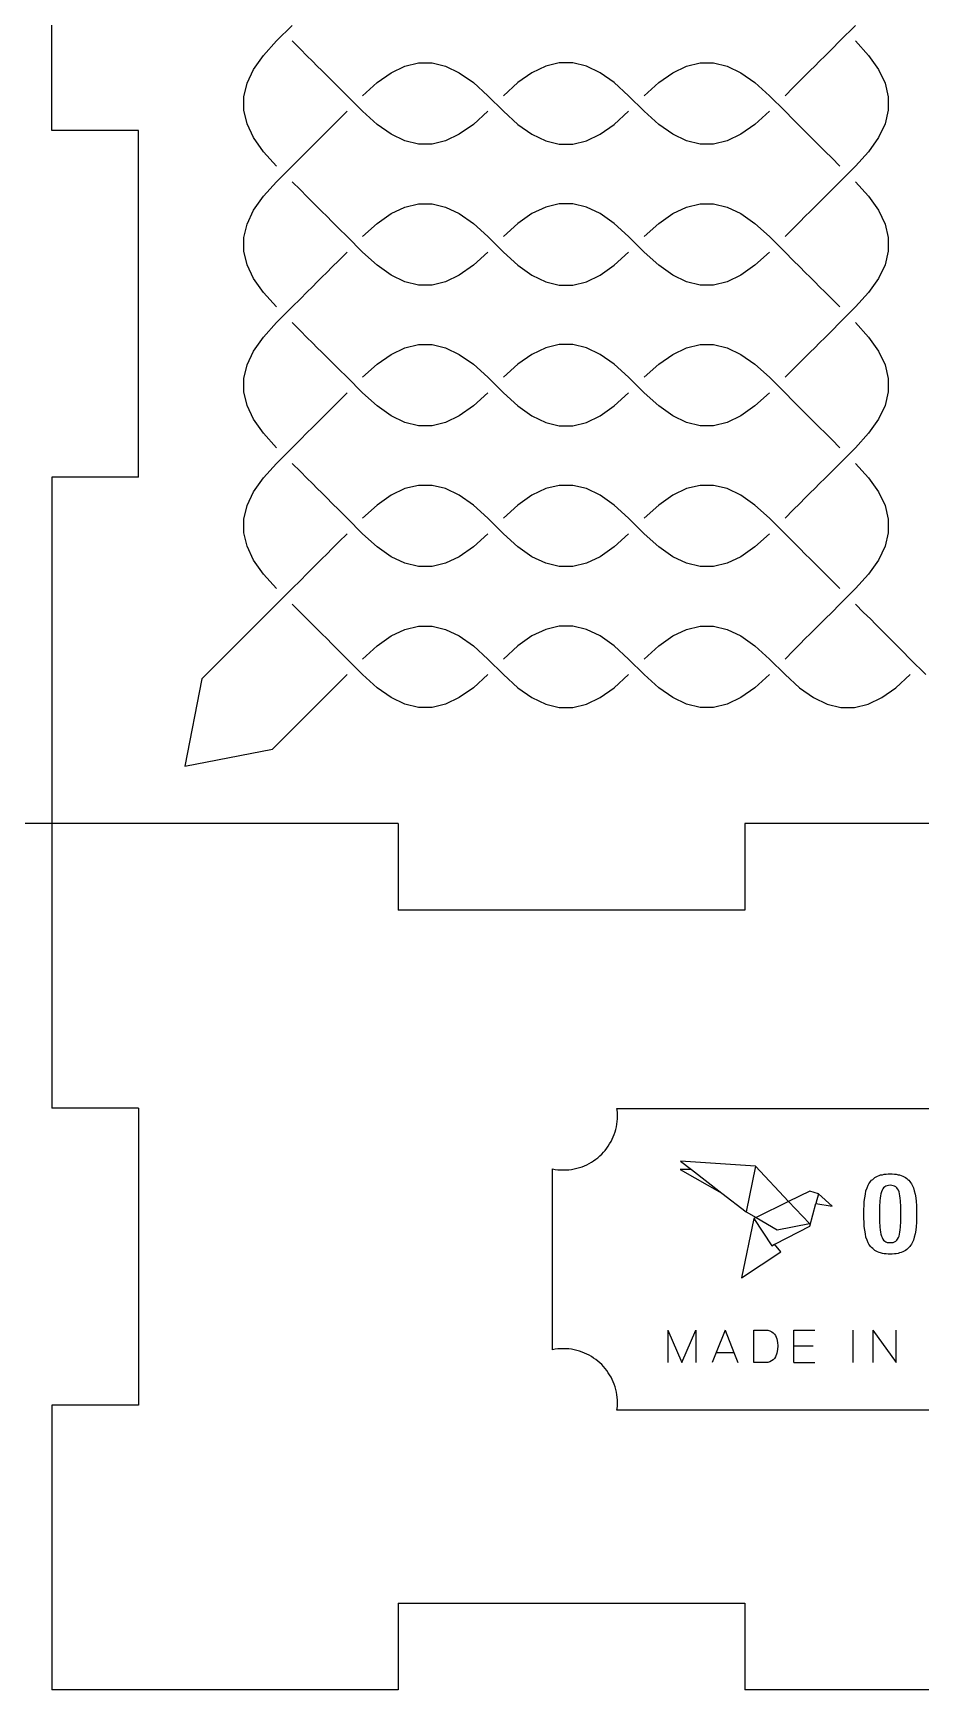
# Model space of a CAD drawing. Extents: x -112 to 112, y -170 to 170.
# Drawn here: x -0.6 to 56.4, y -170.2 to -63.9 of the extents above; entities that cross this region are included whole.
import ezdxf

# ---------------------------------------------------------------- set-up
doc = ezdxf.new("R2010")
doc.units = 0
doc.header["$MEASUREMENT"] = 0
doc.layers.get('0').update_dxf_attribs({"linetype": 'CONTINUOUS'})

msp = doc.modelspace()

# ---------------------------------------------------------------- linework, layer by layer
for p, q in [((0.64, -70.17), (0.64, -47.95)), ((15.06, -64.42), (16.06, -63.43)), ((52.19, -63.43), (51.19, -64.42)), ((14.22, -65.35), (15.06, -64.42)), ((16.59, -64.95), (16.06, -64.42)), ((51.19, -64.42), (50.66, -64.95)), ((52.19, -64.42), (53.03, -65.35)), ((13.59, -66.26), (14.22, -65.35)), ((17.01, -65.38), (16.59, -64.95)), ((17.36, -65.73), (17.01, -65.38)), ((17.67, -66.04), (17.36, -65.73)), ((23.29, -66.05), (24.16, -65.84)), ((24.16, -65.84), (25.03, -65.84)), ((25.03, -65.84), (25.9, -66.05)), ((33.19, -65.84), (32.32, -66.05)), ((34.06, -65.84), (33.19, -65.84)), ((34.93, -66.05), (34.06, -65.84)), ((41.35, -66.05), (42.22, -65.84)), ((42.22, -65.84), (43.09, -65.84)), ((43.09, -65.84), (43.96, -66.05)), ((49.88, -65.73), (49.58, -66.04)), ((50.24, -65.38), (49.88, -65.73)), ((50.66, -64.95), (50.24, -65.38)), ((53.03, -65.35), (53.66, -66.26)), ((13.17, -67.14), (13.59, -66.26)), ((17.97, -66.33), (17.67, -66.04)), ((18.28, -66.64), (17.97, -66.33)), ((18.63, -66.99), (18.28, -66.64)), ((21.51, -67.1), (22.41, -66.47)), ((22.41, -66.47), (23.29, -66.05)), ((25.9, -66.05), (26.78, -66.47)), ((26.78, -66.47), (27.68, -67.1)), ((31.44, -66.47), (30.54, -67.1)), ((32.32, -66.05), (31.44, -66.47)), ((35.81, -66.47), (34.93, -66.05)), ((36.71, -67.1), (35.81, -66.47)), ((39.57, -67.1), (40.47, -66.47)), ((40.47, -66.47), (41.35, -66.05)), ((43.96, -66.05), (44.84, -66.47)), ((44.84, -66.47), (45.74, -67.1)), ((48.97, -66.64), (48.62, -66.99)), ((49.28, -66.33), (48.97, -66.64)), ((49.58, -66.04), (49.28, -66.33)), ((53.66, -66.26), (54.08, -67.14)), ((12.96, -68.01), (13.17, -67.14)), ((19.05, -67.42), (18.63, -66.99)), ((19.58, -67.94), (19.05, -67.42)), ((20.58, -68.94), (19.58, -67.94)), ((20.58, -67.94), (21.51, -67.1)), ((27.68, -67.1), (28.61, -67.94)), ((28.61, -67.94), (29.61, -68.94)), ((30.54, -67.1), (29.61, -67.94)), ((37.64, -67.94), (36.71, -67.1)), ((38.64, -68.94), (37.64, -67.94)), ((38.64, -67.94), (39.57, -67.1)), ((45.74, -67.1), (46.67, -67.94)), ((46.67, -67.94), (47.67, -68.94)), ((48.2, -67.42), (47.67, -67.94)), ((48.62, -66.99), (48.2, -67.42)), ((54.08, -67.14), (54.29, -68.01)), ((12.96, -68.87), (12.96, -68.01)), ((13.17, -69.74), (12.96, -68.87)), ((19.05, -69.47), (19.58, -68.94)), ((21.51, -69.78), (20.58, -68.94)), ((28.61, -68.94), (27.68, -69.78)), ((29.61, -68.94), (30.54, -69.78)), ((36.71, -69.78), (37.64, -68.94)), ((39.57, -69.78), (38.64, -68.94)), ((46.67, -68.94), (45.74, -69.78)), ((47.67, -68.94), (48.2, -69.47)), ((54.29, -68.87), (54.08, -69.74)), ((54.29, -68.01), (54.29, -68.87)), ((13.59, -70.63), (13.17, -69.74)), ((18.28, -70.24), (18.63, -69.89)), ((18.63, -69.89), (19.05, -69.47)), ((22.41, -70.41), (21.51, -69.78)), ((27.68, -69.78), (26.78, -70.41)), ((30.54, -69.78), (31.44, -70.41)), ((35.81, -70.41), (36.71, -69.78)), ((40.47, -70.41), (39.57, -69.78)), ((45.74, -69.78), (44.84, -70.41)), ((48.2, -69.47), (48.62, -69.89)), ((48.62, -69.89), (48.97, -70.24)), ((54.08, -69.74), (53.66, -70.63)), ((6.2, -70.17), (0.64, -70.17)), ((6.2, -92.4), (6.2, -70.17)), ((14.22, -71.53), (13.59, -70.63)), ((17.01, -71.51), (17.36, -71.16)), ((17.36, -71.16), (17.67, -70.85)), ((17.67, -70.85), (17.97, -70.55)), ((17.97, -70.55), (18.28, -70.24)), ((23.29, -70.83), (22.41, -70.41)), ((24.16, -71.04), (23.29, -70.83)), ((25.03, -71.04), (24.16, -71.04)), ((25.9, -70.83), (25.03, -71.04)), ((26.78, -70.41), (25.9, -70.83)), ((31.44, -70.41), (32.32, -70.83)), ((32.32, -70.83), (33.19, -71.04)), ((33.19, -71.04), (34.06, -71.04)), ((34.06, -71.04), (34.93, -70.83)), ((34.93, -70.83), (35.81, -70.41)), ((41.35, -70.83), (40.47, -70.41)), ((42.22, -71.04), (41.35, -70.83)), ((43.09, -71.04), (42.22, -71.04)), ((43.96, -70.83), (43.09, -71.04)), ((44.84, -70.41), (43.96, -70.83)), ((48.97, -70.24), (49.28, -70.55)), ((49.28, -70.55), (49.58, -70.85)), ((49.58, -70.85), (49.88, -71.16)), ((49.88, -71.16), (50.24, -71.51)), ((53.66, -70.63), (53.03, -71.53)), ((15.06, -72.46), (14.22, -71.53)), ((16.06, -72.46), (16.59, -71.93)), ((16.59, -71.93), (17.01, -71.51)), ((50.24, -71.51), (50.66, -71.93)), ((50.66, -71.93), (51.19, -72.46)), ((53.03, -71.53), (52.19, -72.46)), ((15.06, -73.46), (16.06, -72.46)), ((52.19, -72.46), (51.19, -73.46)), ((14.22, -74.39), (15.06, -73.46)), ((16.59, -73.98), (16.06, -73.46)), ((17.01, -74.41), (16.59, -73.98)), ((50.66, -73.98), (50.24, -74.41)), ((51.19, -73.46), (50.66, -73.98)), ((52.19, -73.46), (53.03, -74.39)), ((13.17, -76.17), (13.59, -75.29)), ((13.59, -75.29), (14.22, -74.39)), ((17.36, -74.76), (17.01, -74.41)), ((17.67, -75.07), (17.36, -74.76)), ((17.97, -75.36), (17.67, -75.07)), ((18.28, -75.67), (17.97, -75.36)), ((22.41, -75.5), (23.29, -75.08)), ((23.29, -75.08), (24.16, -74.87)), ((24.16, -74.87), (25.03, -74.87)), ((25.03, -74.87), (25.9, -75.08)), ((25.9, -75.08), (26.78, -75.5)), ((32.32, -75.08), (31.44, -75.5)), ((33.19, -74.87), (32.32, -75.08)), ((34.06, -74.87), (33.19, -74.87)), ((34.93, -75.08), (34.06, -74.87)), ((35.81, -75.5), (34.93, -75.08)), ((40.47, -75.5), (41.35, -75.08)), ((41.35, -75.08), (42.22, -74.87)), ((42.22, -74.87), (43.09, -74.87)), ((43.09, -74.87), (43.96, -75.08)), ((43.96, -75.08), (44.84, -75.5)), ((49.28, -75.36), (48.97, -75.67)), ((49.58, -75.07), (49.28, -75.36)), ((49.88, -74.76), (49.58, -75.07)), ((50.24, -74.41), (49.88, -74.76)), ((53.03, -74.39), (53.66, -75.29)), ((53.66, -75.29), (54.08, -76.17)), ((12.96, -77.04), (13.17, -76.17)), ((18.63, -76.02), (18.28, -75.67)), ((19.05, -76.45), (18.63, -76.02)), ((19.58, -76.97), (19.05, -76.45)), ((20.58, -76.97), (21.51, -76.13)), ((21.51, -76.13), (22.41, -75.5)), ((26.78, -75.5), (27.68, -76.13)), ((27.68, -76.13), (28.61, -76.97)), ((30.54, -76.13), (29.61, -76.97)), ((31.44, -75.5), (30.54, -76.13)), ((36.71, -76.13), (35.81, -75.5)), ((37.64, -76.97), (36.71, -76.13)), ((38.64, -76.97), (39.57, -76.13)), ((39.57, -76.13), (40.47, -75.5)), ((44.84, -75.5), (45.74, -76.13)), ((45.74, -76.13), (46.67, -76.97)), ((48.2, -76.45), (47.67, -76.97)), ((48.62, -76.02), (48.2, -76.45)), ((48.97, -75.67), (48.62, -76.02)), ((54.08, -76.17), (54.29, -77.04)), ((12.96, -77.91), (12.96, -77.04)), ((20.58, -77.97), (19.58, -76.97)), ((28.61, -76.97), (29.61, -77.97)), ((38.64, -77.97), (37.64, -76.97)), ((46.67, -76.97), (47.67, -77.97)), ((54.29, -77.04), (54.29, -77.91)), ((13.17, -78.78), (12.96, -77.91)), ((18.63, -78.92), (19.05, -78.5)), ((19.05, -78.5), (19.58, -77.97)), ((21.51, -78.81), (20.58, -77.97)), ((28.61, -77.97), (27.68, -78.81)), ((29.61, -77.97), (30.54, -78.81)), ((36.71, -78.81), (37.64, -77.97)), ((39.57, -78.81), (38.64, -77.97)), ((46.67, -77.97), (45.74, -78.81)), ((47.67, -77.97), (48.2, -78.5)), ((48.2, -78.5), (48.62, -78.92)), ((54.29, -77.91), (54.08, -78.78)), ((13.59, -79.66), (13.17, -78.78)), ((14.22, -80.56), (13.59, -79.66)), ((17.67, -79.88), (17.97, -79.58)), ((17.97, -79.58), (18.28, -79.27)), ((18.28, -79.27), (18.63, -78.92)), ((22.41, -79.44), (21.51, -78.81)), ((23.29, -79.87), (22.41, -79.44)), ((26.78, -79.44), (25.9, -79.87)), ((27.68, -78.81), (26.78, -79.44)), ((30.54, -78.81), (31.44, -79.44)), ((31.44, -79.44), (32.32, -79.87)), ((34.93, -79.87), (35.81, -79.44)), ((35.81, -79.44), (36.71, -78.81)), ((40.47, -79.44), (39.57, -78.81)), ((41.35, -79.87), (40.47, -79.44)), ((44.84, -79.44), (43.96, -79.87)), ((45.74, -78.81), (44.84, -79.44)), ((48.62, -78.92), (48.97, -79.27)), ((48.97, -79.27), (49.28, -79.58)), ((49.28, -79.58), (49.58, -79.88)), ((53.66, -79.66), (53.03, -80.56)), ((54.08, -78.78), (53.66, -79.66)), ((15.06, -81.49), (14.22, -80.56)), ((16.59, -80.96), (17.01, -80.54)), ((17.01, -80.54), (17.36, -80.19)), ((17.36, -80.19), (17.67, -79.88)), ((24.16, -80.08), (23.29, -79.87)), ((25.03, -80.08), (24.16, -80.08)), ((25.9, -79.87), (25.03, -80.08)), ((32.32, -79.87), (33.19, -80.08)), ((33.19, -80.08), (34.06, -80.08)), ((34.06, -80.08), (34.93, -79.87)), ((42.22, -80.08), (41.35, -79.87)), ((43.09, -80.08), (42.22, -80.08)), ((43.96, -79.87), (43.09, -80.08)), ((49.58, -79.88), (49.88, -80.19)), ((49.88, -80.19), (50.24, -80.54)), ((50.24, -80.54), (50.66, -80.96)), ((53.03, -80.56), (52.19, -81.49)), ((15.06, -82.49), (16.06, -81.49)), ((16.06, -81.49), (16.59, -80.96)), ((50.66, -80.96), (51.19, -81.49)), ((52.19, -81.49), (51.19, -82.49)), ((14.22, -83.42), (15.06, -82.49)), ((16.59, -83.01), (16.06, -82.49)), ((51.19, -82.49), (50.66, -83.01)), ((52.19, -82.49), (53.03, -83.42)), ((13.59, -84.32), (14.22, -83.42)), ((17.01, -83.44), (16.59, -83.01)), ((17.36, -83.79), (17.01, -83.44)), ((17.67, -84.1), (17.36, -83.79)), ((23.29, -84.11), (24.16, -83.9)), ((24.16, -83.9), (25.03, -83.9)), ((25.03, -83.9), (25.9, -84.11)), ((33.19, -83.9), (32.32, -84.11)), ((34.06, -83.9), (33.19, -83.9)), ((34.93, -84.11), (34.06, -83.9)), ((41.35, -84.11), (42.22, -83.9)), ((42.22, -83.9), (43.09, -83.9)), ((43.09, -83.9), (43.96, -84.11)), ((49.88, -83.79), (49.58, -84.1)), ((50.24, -83.44), (49.88, -83.79)), ((50.66, -83.01), (50.24, -83.44)), ((53.03, -83.42), (53.66, -84.32)), ((13.17, -85.2), (13.59, -84.32)), ((17.97, -84.39), (17.67, -84.1)), ((18.28, -84.7), (17.97, -84.39)), ((18.63, -85.05), (18.28, -84.7)), ((21.51, -85.16), (22.41, -84.53)), ((22.41, -84.53), (23.29, -84.11)), ((25.9, -84.11), (26.78, -84.53)), ((26.78, -84.53), (27.68, -85.16)), ((31.44, -84.53), (30.54, -85.16)), ((32.32, -84.11), (31.44, -84.53)), ((35.81, -84.53), (34.93, -84.11)), ((36.71, -85.16), (35.81, -84.53)), ((39.57, -85.16), (40.47, -84.53)), ((40.47, -84.53), (41.35, -84.11)), ((43.96, -84.11), (44.84, -84.53)), ((44.84, -84.53), (45.74, -85.16)), ((48.97, -84.7), (48.62, -85.05)), ((49.28, -84.39), (48.97, -84.7)), ((49.58, -84.1), (49.28, -84.39)), ((53.66, -84.32), (54.08, -85.2)), ((12.96, -86.07), (13.17, -85.2)), ((19.05, -85.48), (18.63, -85.05)), ((19.58, -86), (19.05, -85.48)), ((20.58, -87), (19.58, -86)), ((20.58, -86), (21.51, -85.16)), ((27.68, -85.16), (28.61, -86)), ((28.61, -86), (29.61, -87)), ((30.54, -85.16), (29.61, -86)), ((37.64, -86), (36.71, -85.16)), ((38.64, -87), (37.64, -86)), ((38.64, -86), (39.57, -85.16)), ((45.74, -85.16), (46.67, -86)), ((46.67, -86), (47.67, -87)), ((48.2, -85.48), (47.67, -86)), ((48.62, -85.05), (48.2, -85.48)), ((54.08, -85.2), (54.29, -86.07)), ((12.96, -86.94), (12.96, -86.07)), ((13.17, -87.81), (12.96, -86.94)), ((19.05, -87.53), (19.58, -87)), ((21.51, -87.84), (20.58, -87)), ((28.61, -87), (27.68, -87.84)), ((29.61, -87), (30.54, -87.84)), ((36.71, -87.84), (37.64, -87)), ((39.57, -87.84), (38.64, -87)), ((46.67, -87), (45.74, -87.84)), ((47.67, -87), (48.2, -87.53)), ((54.29, -86.94), (54.08, -87.81)), ((54.29, -86.07), (54.29, -86.94)), ((13.59, -88.69), (13.17, -87.81)), ((18.28, -88.31), (18.63, -87.95)), ((18.63, -87.95), (19.05, -87.53)), ((22.41, -88.48), (21.51, -87.84)), ((27.68, -87.84), (26.78, -88.48)), ((30.54, -87.84), (31.44, -88.48)), ((35.81, -88.48), (36.71, -87.84)), ((40.47, -88.48), (39.57, -87.84)), ((45.74, -87.84), (44.84, -88.48)), ((48.2, -87.53), (48.62, -87.95)), ((48.62, -87.95), (48.97, -88.31)), ((54.08, -87.81), (53.66, -88.69)), ((14.22, -89.59), (13.59, -88.69)), ((17.01, -89.57), (17.36, -89.22)), ((17.36, -89.22), (17.67, -88.91)), ((17.67, -88.91), (17.97, -88.61)), ((17.97, -88.61), (18.28, -88.31)), ((23.29, -88.9), (22.41, -88.48)), ((24.16, -89.11), (23.29, -88.9)), ((25.03, -89.11), (24.16, -89.11)), ((25.9, -88.9), (25.03, -89.11)), ((26.78, -88.48), (25.9, -88.9)), ((31.44, -88.48), (32.32, -88.9)), ((32.32, -88.9), (33.19, -89.11)), ((33.19, -89.11), (34.06, -89.11)), ((34.06, -89.11), (34.93, -88.9)), ((34.93, -88.9), (35.81, -88.48)), ((41.35, -88.9), (40.47, -88.48)), ((42.22, -89.11), (41.35, -88.9)), ((43.09, -89.11), (42.22, -89.11)), ((43.96, -88.9), (43.09, -89.11)), ((44.84, -88.48), (43.96, -88.9)), ((48.97, -88.31), (49.28, -88.61)), ((49.28, -88.61), (49.58, -88.91)), ((49.58, -88.91), (49.88, -89.22)), ((49.88, -89.22), (50.24, -89.57)), ((53.66, -88.69), (53.03, -89.59)), ((15.06, -90.52), (14.22, -89.59)), ((16.06, -90.52), (16.59, -89.99)), ((16.59, -89.99), (17.01, -89.57)), ((50.24, -89.57), (50.66, -89.99)), ((50.66, -89.99), (51.19, -90.52)), ((53.03, -89.59), (52.19, -90.52)), ((15.06, -91.52), (16.06, -90.52)), ((52.19, -90.52), (51.19, -91.52)), ((6.2, -92.4), (0.64, -92.4)), ((0.64, -92.4), (0.64, -114.62)), ((14.22, -92.45), (15.06, -91.52)), ((16.59, -92.04), (16.06, -91.52)), ((17.01, -92.47), (16.59, -92.04)), ((50.66, -92.04), (50.24, -92.47)), ((51.19, -91.52), (50.66, -92.04)), ((52.19, -91.52), (53.03, -92.45)), ((13.17, -94.23), (13.59, -93.35)), ((13.59, -93.35), (14.22, -92.45)), ((17.36, -92.82), (17.01, -92.47)), ((17.67, -93.13), (17.36, -92.82)), ((17.97, -93.42), (17.67, -93.13)), ((18.28, -93.73), (17.97, -93.42)), ((23.29, -93.14), (22.41, -93.56)), ((24.16, -92.93), (23.29, -93.14)), ((25.03, -92.93), (24.16, -92.93)), ((25.9, -93.14), (25.03, -92.93)), ((26.78, -93.56), (25.9, -93.14)), ((32.32, -93.14), (31.44, -93.56)), ((33.19, -92.93), (32.32, -93.14)), ((34.06, -92.93), (33.19, -92.93)), ((34.93, -93.14), (34.06, -92.93)), ((35.81, -93.56), (34.93, -93.14)), ((41.35, -93.14), (40.47, -93.56)), ((42.22, -92.93), (41.35, -93.14)), ((43.09, -92.93), (42.22, -92.93)), ((43.96, -93.14), (43.09, -92.93)), ((44.84, -93.56), (43.96, -93.14)), ((49.28, -93.42), (48.97, -93.73)), ((49.58, -93.13), (49.28, -93.42)), ((49.88, -92.82), (49.58, -93.13)), ((50.24, -92.47), (49.88, -92.82)), ((53.03, -92.45), (53.66, -93.35)), ((53.66, -93.35), (54.08, -94.23)), ((12.96, -95.1), (13.17, -94.23)), ((18.63, -94.09), (18.28, -93.73)), ((19.05, -94.51), (18.63, -94.09)), ((19.58, -95.04), (19.05, -94.51)), ((21.51, -94.19), (20.58, -95.04)), ((22.41, -93.56), (21.51, -94.19)), ((27.68, -94.19), (26.78, -93.56)), ((28.61, -95.04), (27.68, -94.19)), ((30.54, -94.19), (29.61, -95.04)), ((31.44, -93.56), (30.54, -94.19)), ((36.71, -94.19), (35.81, -93.56)), ((37.64, -95.04), (36.71, -94.19)), ((39.57, -94.19), (38.64, -95.04)), ((40.47, -93.56), (39.57, -94.19)), ((45.74, -94.19), (44.84, -93.56)), ((46.67, -95.04), (45.74, -94.19)), ((48.2, -94.51), (47.67, -95.04)), ((48.62, -94.09), (48.2, -94.51)), ((48.97, -93.73), (48.62, -94.09)), ((54.08, -94.23), (54.29, -95.1)), ((12.96, -95.97), (12.96, -95.1)), ((20.58, -96.03), (19.58, -95.04)), ((29.61, -96.03), (28.61, -95.04)), ((38.64, -96.03), (37.64, -95.04)), ((47.67, -96.03), (46.67, -95.04)), ((54.29, -95.1), (54.29, -95.97)), ((13.17, -96.84), (12.96, -95.97)), ((19.05, -96.56), (18.63, -96.98)), ((19.58, -96.03), (19.05, -96.56)), ((21.51, -96.88), (20.58, -96.03)), ((28.61, -96.03), (27.68, -96.88)), ((30.54, -96.88), (29.61, -96.03)), ((37.64, -96.03), (36.71, -96.88)), ((39.57, -96.88), (38.64, -96.03)), ((46.67, -96.03), (45.74, -96.88)), ((48.2, -96.56), (47.67, -96.03)), ((48.62, -96.98), (48.2, -96.56)), ((54.29, -95.97), (54.08, -96.84)), ((13.59, -97.72), (13.17, -96.84)), ((14.22, -98.62), (13.59, -97.72)), ((17.97, -97.65), (17.67, -97.94)), ((18.28, -97.34), (17.97, -97.65)), ((18.63, -96.98), (18.28, -97.34)), ((22.41, -97.51), (21.51, -96.88)), ((23.29, -97.93), (22.41, -97.51)), ((26.78, -97.51), (25.9, -97.93)), ((27.68, -96.88), (26.78, -97.51)), ((31.44, -97.51), (30.54, -96.88)), ((32.32, -97.93), (31.44, -97.51)), ((35.81, -97.51), (34.93, -97.93)), ((36.71, -96.88), (35.81, -97.51)), ((40.47, -97.51), (39.57, -96.88)), ((41.35, -97.93), (40.47, -97.51)), ((44.84, -97.51), (43.96, -97.93)), ((45.74, -96.88), (44.84, -97.51)), ((48.97, -97.34), (48.62, -96.98)), ((49.28, -97.65), (48.97, -97.34)), ((49.58, -97.94), (49.28, -97.65)), ((53.66, -97.72), (53.03, -98.62)), ((54.08, -96.84), (53.66, -97.72)), ((15.06, -99.55), (14.22, -98.62)), ((17.01, -98.6), (16.59, -99.03)), ((17.36, -98.25), (17.01, -98.6)), ((17.67, -97.94), (17.36, -98.25)), ((24.16, -98.14), (23.29, -97.93)), ((25.03, -98.14), (24.16, -98.14)), ((25.9, -97.93), (25.03, -98.14)), ((33.19, -98.14), (32.32, -97.93)), ((34.06, -98.14), (33.19, -98.14)), ((34.93, -97.93), (34.06, -98.14)), ((42.22, -98.14), (41.35, -97.93)), ((43.09, -98.14), (42.22, -98.14)), ((43.96, -97.93), (43.09, -98.14)), ((49.88, -98.25), (49.58, -97.94)), ((50.24, -98.6), (49.88, -98.25)), ((50.66, -99.03), (50.24, -98.6)), ((53.03, -98.62), (52.19, -99.55)), ((16.06, -99.55), (15.06, -100.55)), ((16.59, -99.03), (16.06, -99.55)), ((51.19, -99.55), (50.66, -99.03)), ((52.19, -99.55), (51.19, -100.55)), ((15.06, -100.55), (10.27, -105.34)), ((16.59, -101.08), (16.06, -100.55)), ((51.19, -100.55), (50.66, -101.08)), ((52.71, -101.08), (52.19, -100.55)), ((17.01, -101.5), (16.59, -101.08)), ((17.36, -101.85), (17.01, -101.5)), ((17.67, -102.16), (17.36, -101.85)), ((23.29, -102.17), (24.16, -101.96)), ((24.16, -101.96), (25.03, -101.96)), ((25.03, -101.96), (25.9, -102.17)), ((33.19, -101.96), (32.32, -102.17)), ((34.06, -101.96), (33.19, -101.96)), ((34.93, -102.17), (34.06, -101.96)), ((41.35, -102.17), (42.22, -101.96)), ((42.22, -101.96), (43.09, -101.96)), ((43.09, -101.96), (43.96, -102.17)), ((49.88, -101.85), (49.58, -102.16)), ((50.24, -101.5), (49.88, -101.85)), ((50.66, -101.08), (50.24, -101.5)), ((53.14, -101.5), (52.71, -101.08)), ((53.49, -101.85), (53.14, -101.5)), ((53.8, -102.16), (53.49, -101.85)), ((17.97, -102.46), (17.67, -102.16)), ((18.28, -102.76), (17.97, -102.46)), ((18.63, -103.12), (18.28, -102.76)), ((21.51, -103.23), (22.41, -102.59)), ((22.41, -102.59), (23.29, -102.17)), ((25.9, -102.17), (26.78, -102.59)), ((26.78, -102.59), (27.68, -103.23)), ((31.44, -102.59), (30.54, -103.23)), ((32.32, -102.17), (31.44, -102.59)), ((35.81, -102.59), (34.93, -102.17)), ((36.71, -103.23), (35.81, -102.59)), ((39.57, -103.23), (40.47, -102.59)), ((40.47, -102.59), (41.35, -102.17)), ((43.96, -102.17), (44.84, -102.59)), ((44.84, -102.59), (45.74, -103.23)), ((48.97, -102.76), (48.62, -103.12)), ((49.28, -102.46), (48.97, -102.76)), ((49.58, -102.16), (49.28, -102.46)), ((54.09, -102.46), (53.8, -102.16)), ((54.4, -102.76), (54.09, -102.46)), ((54.75, -103.12), (54.4, -102.76)), ((19.05, -103.54), (18.63, -103.12)), ((19.58, -104.07), (19.05, -103.54)), ((20.58, -105.06), (19.58, -104.07)), ((20.58, -104.07), (21.51, -103.23)), ((27.68, -103.23), (28.61, -104.07)), ((28.61, -104.07), (29.61, -105.06)), ((30.54, -103.23), (29.61, -104.07)), ((37.64, -104.07), (36.71, -103.23)), ((38.64, -105.06), (37.64, -104.07)), ((38.64, -104.07), (39.57, -103.23)), ((45.74, -103.23), (46.67, -104.07)), ((46.67, -104.07), (47.67, -105.06)), ((48.2, -103.54), (47.67, -104.07)), ((48.62, -103.12), (48.2, -103.54)), ((55.18, -103.54), (54.75, -103.12)), ((55.7, -104.07), (55.18, -103.54)), ((56.7, -105.06), (55.7, -104.07)), ((14.79, -109.85), (19.58, -105.06)), ((21.51, -105.91), (20.58, -105.06)), ((28.61, -105.06), (27.68, -105.91)), ((29.61, -105.06), (30.54, -105.91)), ((36.71, -105.91), (37.64, -105.06)), ((39.57, -105.91), (38.64, -105.06)), ((46.67, -105.06), (45.74, -105.91)), ((47.67, -105.06), (48.6, -105.91)), ((54.77, -105.91), (55.7, -105.06)), ((10.27, -105.34), (9.18, -110.95)), ((22.41, -106.54), (21.51, -105.91)), ((27.68, -105.91), (26.78, -106.54)), ((30.54, -105.91), (31.44, -106.54)), ((35.81, -106.54), (36.71, -105.91)), ((40.47, -106.54), (39.57, -105.91)), ((45.74, -105.91), (44.84, -106.54)), ((48.6, -105.91), (49.5, -106.54)), ((53.87, -106.54), (54.77, -105.91)), ((23.29, -106.96), (22.41, -106.54)), ((24.16, -107.17), (23.29, -106.96)), ((25.03, -107.17), (24.16, -107.17)), ((25.9, -106.96), (25.03, -107.17)), ((26.78, -106.54), (25.9, -106.96)), ((31.44, -106.54), (32.32, -106.96)), ((32.32, -106.96), (33.19, -107.17)), ((33.19, -107.17), (34.06, -107.17)), ((34.06, -107.17), (34.93, -106.96)), ((34.93, -106.96), (35.81, -106.54)), ((41.35, -106.96), (40.47, -106.54)), ((42.22, -107.17), (41.35, -106.96)), ((43.09, -107.17), (42.22, -107.17)), ((43.96, -106.96), (43.09, -107.17)), ((44.84, -106.54), (43.96, -106.96)), ((49.5, -106.54), (50.38, -106.96)), ((50.38, -106.96), (51.25, -107.17)), ((51.25, -107.17), (52.12, -107.17)), ((52.12, -107.17), (52.99, -106.96)), ((52.99, -106.96), (53.87, -106.54)), ((9.18, -110.95), (14.79, -109.85)), ((0.64, -114.62), (-12.06, -114.62)), ((0.64, -114.62), (0.64, -132.88)), ((22.86, -114.62), (0.64, -114.62)), ((22.86, -114.62), (22.86, -120.18)), ((45.09, -114.62), (45.09, -120.18)), ((67.31, -114.62), (45.09, -114.62)), ((45.09, -120.18), (22.86, -120.18)), ((6.2, -132.88), (0.64, -132.88)), ((6.2, -132.88), (6.2, -151.93)), ((36.92, -133.13), (36.89, -132.89)), ((36.89, -132.89), (75.51, -132.89)), ((36.89, -133.9), (36.91, -133.72)), ((36.91, -133.72), (36.92, -133.55)), ((36.93, -133.37), (36.92, -133.13)), ((36.92, -133.55), (36.93, -133.37)), ((36.51, -135.02), (36.58, -134.87)), ((36.58, -134.87), (36.65, -134.72)), ((36.65, -134.72), (36.71, -134.56)), ((36.71, -134.56), (36.77, -134.4)), ((36.77, -134.4), (36.82, -134.24)), ((36.82, -134.24), (36.85, -134.07)), ((36.85, -134.07), (36.89, -133.9)), ((35.66, -136.05), (35.79, -135.94)), ((35.79, -135.94), (35.91, -135.82)), ((35.91, -135.82), (36.02, -135.7)), ((36.02, -135.7), (36.13, -135.58)), ((36.13, -135.58), (36.24, -135.44)), ((36.24, -135.44), (36.33, -135.31)), ((36.33, -135.31), (36.42, -135.17)), ((36.42, -135.17), (36.51, -135.02)), ((32.76, -136.77), (32.93, -136.8)), ((32.76, -148.37), (32.76, -136.77)), ((32.93, -136.8), (33.1, -136.82)), ((33.1, -136.82), (33.28, -136.83)), ((33.28, -136.83), (33.45, -136.84)), ((33.45, -136.84), (33.63, -136.83)), ((33.63, -136.83), (33.81, -136.82)), ((33.81, -136.82), (33.98, -136.8)), ((33.98, -136.8), (34.15, -136.77)), ((34.15, -136.77), (34.32, -136.73)), ((34.32, -136.73), (34.49, -136.68)), ((34.49, -136.68), (34.65, -136.63)), ((34.65, -136.63), (34.8, -136.57)), ((34.8, -136.57), (34.96, -136.5)), ((34.96, -136.5), (35.11, -136.42)), ((35.11, -136.42), (35.25, -136.34)), ((35.25, -136.34), (35.39, -136.25)), ((35.39, -136.25), (35.53, -136.15)), ((35.53, -136.15), (35.66, -136.05)), ((40.94, -136.81), (43.61, -138.32)), ((41.67, -136.81), (40.94, -136.81)), ((45.77, -136.59), (40.97, -136.27)), ((40.97, -136.27), (41.67, -136.81)), ((41.67, -136.81), (43.61, -138.32)), ((45.77, -136.59), (45.17, -139.52)), ((47.9, -138.85), (45.77, -136.59)), ((52.86, -138.18), (52.93, -137.99)), ((52.93, -137.99), (53.01, -137.81)), ((53.01, -137.81), (53.05, -137.73)), ((53.05, -137.73), (53.1, -137.65)), ((53.1, -137.65), (53.16, -137.57)), ((53.16, -137.57), (53.22, -137.5)), ((53.22, -137.5), (53.29, -137.44)), ((53.29, -137.44), (53.36, -137.38)), ((53.36, -137.38), (53.43, -137.33)), ((53.43, -137.33), (53.52, -137.28)), ((53.52, -137.28), (53.6, -137.23)), ((53.6, -137.23), (53.7, -137.2)), ((53.7, -137.2), (53.8, -137.16)), ((53.8, -137.16), (53.91, -137.14)), ((53.94, -138.05), (53.89, -138.14)), ((53.91, -137.14), (54.02, -137.11)), ((53.99, -137.98), (53.94, -138.05)), ((54.06, -137.92), (53.99, -137.98)), ((54.02, -137.11), (54.15, -137.1)), ((54.13, -137.88), (54.06, -137.92)), ((54.21, -137.85), (54.13, -137.88)), ((54.15, -137.1), (54.28, -137.09)), ((54.31, -137.83), (54.21, -137.85)), ((54.28, -137.09), (54.41, -137.09)), ((54.41, -137.82), (54.31, -137.83)), ((54.41, -137.09), (54.55, -137.09)), ((54.52, -137.83), (54.41, -137.82)), ((54.61, -137.85), (54.52, -137.83)), ((54.55, -137.09), (54.68, -137.1)), ((54.69, -137.88), (54.61, -137.85)), ((54.68, -137.1), (54.8, -137.11)), ((54.77, -137.92), (54.69, -137.88)), ((54.83, -137.98), (54.77, -137.92)), ((54.8, -137.11), (54.92, -137.14)), ((54.89, -138.05), (54.83, -137.98)), ((54.94, -138.14), (54.89, -138.05)), ((54.92, -137.14), (55.02, -137.16)), ((55.02, -137.16), (55.12, -137.2)), ((55.12, -137.2), (55.22, -137.23)), ((55.22, -137.23), (55.31, -137.28)), ((55.31, -137.28), (55.39, -137.33)), ((55.39, -137.33), (55.47, -137.38)), ((55.47, -137.38), (55.54, -137.44)), ((55.54, -137.44), (55.6, -137.5)), ((55.6, -137.5), (55.67, -137.57)), ((55.67, -137.57), (55.72, -137.65)), ((55.72, -137.65), (55.77, -137.73)), ((55.77, -137.73), (55.82, -137.81)), ((55.82, -137.81), (55.9, -137.99)), ((55.9, -137.99), (55.96, -138.18)), ((43.61, -138.32), (45.17, -139.52)), ((47.9, -138.85), (45.81, -139.89)), ((49.25, -138.19), (47.9, -138.85)), ((49.24, -140.28), (47.9, -138.85)), ((49.82, -138.37), (49.25, -138.19)), ((49.26, -140.45), (49.64, -138.99)), ((49.82, -138.37), (49.64, -138.99)), ((49.64, -138.99), (50.69, -139.17)), ((50.69, -139.17), (49.82, -138.37)), ((52.73, -139.38), (52.74, -139.12)), ((52.74, -139.12), (52.75, -138.86)), ((52.75, -138.86), (52.78, -138.62)), ((52.78, -138.62), (52.82, -138.4)), ((52.82, -138.4), (52.86, -138.18)), ((53.75, -138.81), (53.73, -139.2)), ((53.77, -138.65), (53.75, -138.81)), ((53.79, -138.5), (53.77, -138.65)), ((53.81, -138.36), (53.79, -138.5)), ((53.85, -138.24), (53.81, -138.36)), ((53.89, -138.14), (53.85, -138.24)), ((54.98, -138.24), (54.94, -138.14)), ((55.01, -138.36), (54.98, -138.24)), ((55.04, -138.5), (55.01, -138.36)), ((55.06, -138.65), (55.04, -138.5)), ((55.08, -138.81), (55.06, -138.65)), ((55.09, -139.2), (55.08, -138.81)), ((55.96, -138.18), (56.01, -138.4)), ((56.01, -138.4), (56.05, -138.62)), ((56.05, -138.62), (56.07, -138.86)), ((56.07, -138.86), (56.09, -139.12)), ((56.09, -139.12), (56.1, -139.38)), ((45.66, -139.96), (44.88, -143.75)), ((45.17, -139.52), (45.81, -139.89)), ((45.81, -139.89), (45.66, -139.96)), ((45.66, -139.96), (46.82, -141.71)), ((45.81, -139.89), (47.17, -140.67)), ((52.73, -139.66), (52.73, -139.38)), ((52.73, -139.94), (52.73, -139.66)), ((52.74, -140.2), (52.73, -139.94)), ((52.75, -140.46), (52.74, -140.2)), ((53.73, -139.2), (53.72, -139.66)), ((53.72, -139.66), (53.73, -140.12)), ((53.73, -140.12), (53.75, -140.51)), ((55.08, -140.51), (55.09, -140.12)), ((55.1, -139.66), (55.09, -139.2)), ((55.09, -140.12), (55.1, -139.66)), ((56.09, -140.2), (56.07, -140.46)), ((56.1, -139.94), (56.09, -140.2)), ((56.1, -139.38), (56.1, -139.66)), ((56.1, -139.66), (56.1, -139.94)), ((47.05, -141.57), (49.26, -140.45)), ((47.17, -140.67), (49.24, -140.28)), ((52.78, -140.7), (52.75, -140.46)), ((52.82, -140.93), (52.78, -140.7)), ((52.86, -141.14), (52.82, -140.93)), ((52.93, -141.33), (52.86, -141.14)), ((53.75, -140.51), (53.77, -140.68)), ((53.77, -140.68), (53.79, -140.83)), ((53.79, -140.83), (53.81, -140.96)), ((53.81, -140.96), (53.85, -141.08)), ((53.85, -141.08), (53.89, -141.18)), ((53.89, -141.18), (53.94, -141.27)), ((53.94, -141.27), (53.99, -141.34)), ((54.83, -141.34), (54.89, -141.27)), ((54.89, -141.27), (54.94, -141.18)), ((54.94, -141.18), (54.98, -141.08)), ((54.98, -141.08), (55.01, -140.96)), ((55.01, -140.96), (55.04, -140.83)), ((55.04, -140.83), (55.06, -140.68)), ((55.06, -140.68), (55.08, -140.51)), ((55.96, -141.14), (55.9, -141.33)), ((56.01, -140.93), (55.96, -141.14)), ((56.05, -140.7), (56.01, -140.93)), ((56.07, -140.46), (56.05, -140.7)), ((44.88, -143.75), (47.4, -142.09)), ((46.82, -141.71), (47, -141.6)), ((47, -141.6), (47.05, -141.57)), ((47.4, -142.09), (47, -141.6)), ((53.01, -141.51), (52.93, -141.33)), ((53.05, -141.6), (53.01, -141.51)), ((53.1, -141.68), (53.05, -141.6)), ((53.16, -141.75), (53.1, -141.68)), ((53.22, -141.82), (53.16, -141.75)), ((53.29, -141.88), (53.22, -141.82)), ((53.36, -141.94), (53.29, -141.88)), ((53.43, -142), (53.36, -141.94)), ((53.52, -142.05), (53.43, -142)), ((53.6, -142.09), (53.52, -142.05)), ((53.7, -142.13), (53.6, -142.09)), ((53.8, -142.16), (53.7, -142.13)), ((53.91, -142.19), (53.8, -142.16)), ((54.02, -142.21), (53.91, -142.19)), ((53.99, -141.34), (54.06, -141.4)), ((54.15, -142.22), (54.02, -142.21)), ((54.06, -141.4), (54.13, -141.44)), ((54.13, -141.44), (54.21, -141.48)), ((54.28, -142.23), (54.15, -142.22)), ((54.21, -141.48), (54.31, -141.49)), ((54.41, -142.24), (54.28, -142.23)), ((54.31, -141.49), (54.41, -141.5)), ((54.41, -141.5), (54.52, -141.49)), ((54.55, -142.23), (54.41, -142.24)), ((54.52, -141.49), (54.61, -141.48)), ((54.68, -142.22), (54.55, -142.23)), ((54.61, -141.48), (54.69, -141.44)), ((54.8, -142.21), (54.68, -142.22)), ((54.69, -141.44), (54.77, -141.4)), ((54.77, -141.4), (54.83, -141.34)), ((54.92, -142.19), (54.8, -142.21)), ((55.02, -142.16), (54.92, -142.19)), ((55.12, -142.13), (55.02, -142.16)), ((55.22, -142.09), (55.12, -142.13)), ((55.31, -142.05), (55.22, -142.09)), ((55.39, -142), (55.31, -142.05)), ((55.47, -141.94), (55.39, -142)), ((55.54, -141.88), (55.47, -141.94)), ((55.6, -141.82), (55.54, -141.88)), ((55.67, -141.75), (55.6, -141.82)), ((55.72, -141.68), (55.67, -141.75)), ((55.77, -141.6), (55.72, -141.68)), ((55.82, -141.51), (55.77, -141.6)), ((55.9, -141.33), (55.82, -141.51)), ((40.15, -147.11), (40.15, -149.19)), ((40.15, -147.11), (41.05, -149.19)), ((41.05, -149.19), (41.94, -147.11)), ((41.94, -147.11), (41.94, -149.19)), ((43.82, -147.11), (43.25, -148.54)), ((43.82, -147.11), (44.38, -148.54)), ((45.66, -149.19), (45.66, -147.11)), ((45.66, -147.11), (46.41, -147.11)), ((46.41, -147.11), (46.57, -147.12)), ((46.57, -147.12), (46.7, -147.16)), ((46.7, -147.16), (46.82, -147.21)), ((46.82, -147.21), (46.91, -147.28)), ((46.91, -147.28), (46.99, -147.36)), ((46.99, -147.36), (47.05, -147.45)), ((47.05, -147.45), (47.14, -147.67)), ((47.14, -147.67), (47.18, -147.9)), ((48.24, -147.12), (49.58, -147.12)), ((48.24, -148.13), (48.24, -147.12)), ((52.04, -149.19), (52.04, -147.11)), ((53.31, -147.11), (54.79, -149.19)), ((53.31, -147.11), (53.31, -149.19)), ((54.79, -149.19), (54.79, -147.11)), ((32.93, -148.34), (32.76, -148.37)), ((33.1, -148.32), (32.93, -148.34)), ((33.28, -148.31), (33.1, -148.32)), ((33.45, -148.3), (33.28, -148.31)), ((33.63, -148.31), (33.45, -148.3)), ((33.81, -148.32), (33.63, -148.31)), ((33.98, -148.34), (33.81, -148.32)), ((34.15, -148.38), (33.98, -148.34)), ((34.32, -148.41), (34.15, -148.38)), ((34.49, -148.46), (34.32, -148.41)), ((34.65, -148.52), (34.49, -148.46)), ((34.8, -148.58), (34.65, -148.52)), ((34.96, -148.65), (34.8, -148.58)), ((35.11, -148.72), (34.96, -148.65)), ((35.25, -148.81), (35.11, -148.72)), ((43.25, -148.54), (42.99, -149.19)), ((43.25, -148.54), (44.38, -148.54)), ((44.38, -148.54), (44.64, -149.19)), ((47.15, -148.59), (47.06, -148.82)), ((47.19, -148.35), (47.15, -148.59)), ((47.18, -147.9), (47.2, -148.12)), ((47.2, -148.12), (47.19, -148.35)), ((49.47, -148.13), (48.24, -148.13)), ((48.24, -149.19), (48.24, -148.13)), ((35.39, -148.9), (35.25, -148.81)), ((35.53, -148.99), (35.39, -148.9)), ((35.66, -149.1), (35.53, -148.99)), ((35.79, -149.21), (35.66, -149.1)), ((35.91, -149.32), (35.79, -149.21)), ((36.02, -149.44), (35.91, -149.32)), ((36.13, -149.57), (36.02, -149.44)), ((36.24, -149.7), (36.13, -149.57)), ((36.33, -149.84), (36.24, -149.7)), ((46.41, -149.19), (45.66, -149.19)), ((46.56, -149.18), (46.41, -149.19)), ((46.7, -149.14), (46.56, -149.18)), ((46.81, -149.08), (46.7, -149.14)), ((46.91, -149.01), (46.81, -149.08)), ((46.99, -148.92), (46.91, -149.01)), ((47.06, -148.82), (46.99, -148.92)), ((48.24, -149.19), (49.58, -149.19)), ((36.42, -149.98), (36.33, -149.84)), ((36.51, -150.12), (36.42, -149.98)), ((36.58, -150.27), (36.51, -150.12)), ((36.65, -150.43), (36.58, -150.27)), ((36.71, -150.58), (36.65, -150.43)), ((36.77, -150.74), (36.71, -150.58)), ((36.82, -150.91), (36.77, -150.74)), ((0.64, -151.93), (0.64, -170.18)), ((6.2, -151.93), (0.64, -151.93)), ((36.85, -151.08), (36.82, -150.91)), ((36.89, -151.25), (36.85, -151.08)), ((36.91, -151.42), (36.89, -151.25)), ((36.92, -151.6), (36.91, -151.42)), ((36.93, -151.78), (36.92, -151.6)), ((36.92, -152.01), (36.93, -151.78)), ((36.89, -152.25), (36.92, -152.01)), ((75.49, -152.25), (36.89, -152.25)), ((22.86, -164.63), (22.86, -170.18)), ((22.86, -164.63), (45.09, -164.63)), ((45.09, -164.63), (45.09, -170.18)), ((22.86, -170.18), (0.64, -170.18)), ((67.31, -170.18), (45.09, -170.18))]:
    msp.add_line(p, q)

doc.saveas('drawing.dxf')
